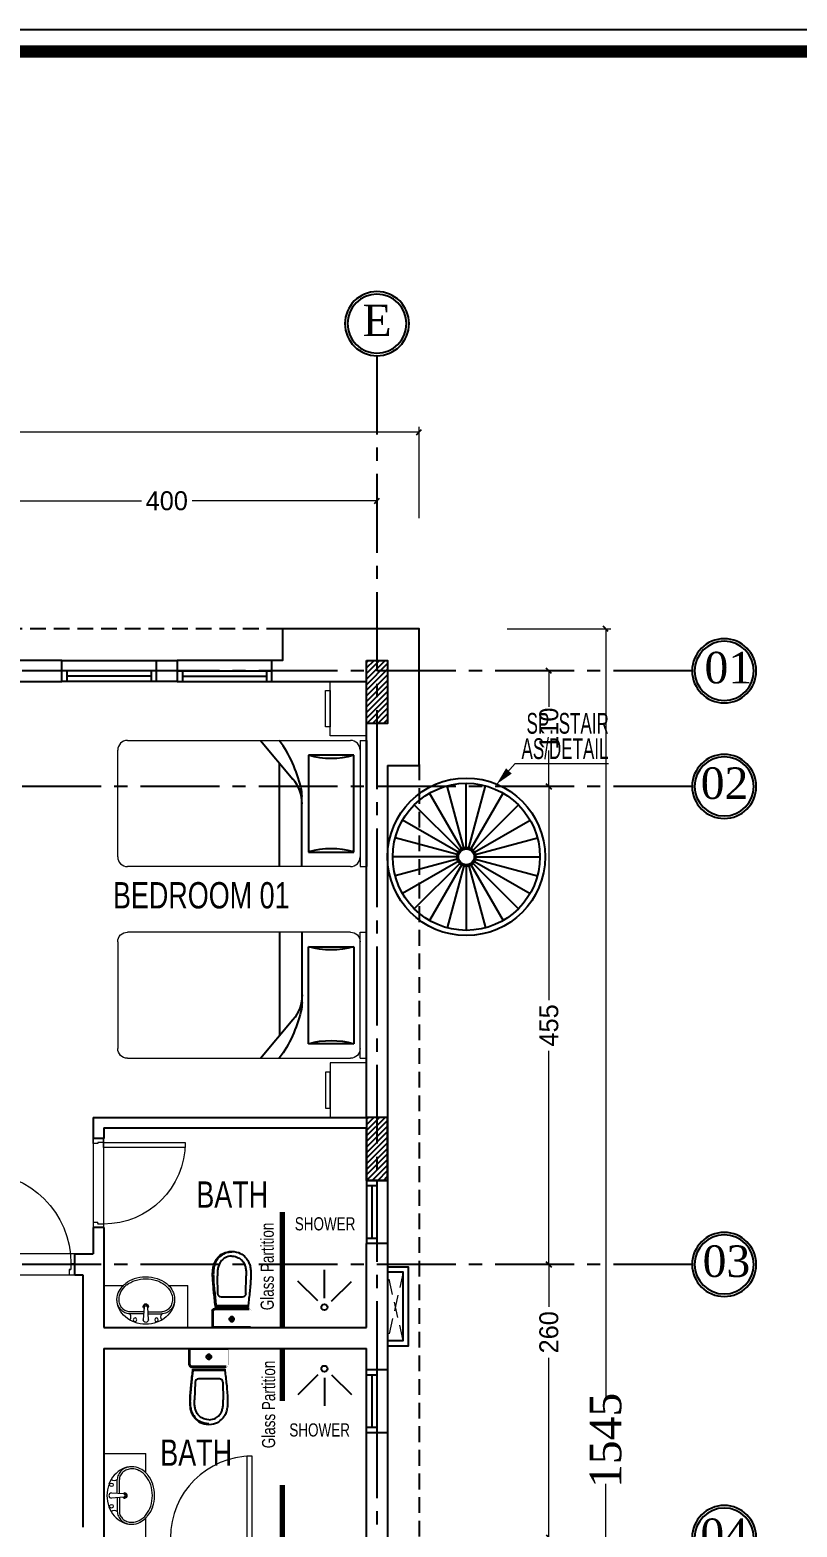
# Model space of a CAD drawing. Header units: centimetres. Extents: x 7997 to 116674, y 1017 to 13844.
# Drawn here: x 96225 to 96955, y 9347 to 10772 of the extents above; entities that cross this region are included whole.
import ezdxf
from ezdxf.enums import TextEntityAlignment as Align

# ---------------------------------------------------------------- set-up
doc = ezdxf.new("R2010")
doc.units = ezdxf.units.CM
doc.header["$LTSCALE"] = 200
doc.header["$PDMODE"] = 2
for name, pattern in [('$0$DASHED', [0.75, 0.5, -0.25]), ('A-106-Typical Floor Plan$0$HIDDEN', [0.375, 0.25, -0.125]), ('CENTER2', [1.125, 0.75, -0.125, 0.125, -0.125])]:
    doc.linetypes.add(name, pattern=pattern)
for name, color, linetype in [('$0$GRID', 9, 'Continuous'), ('$0$GRID @ 1', 9, 'Continuous'), ('$0$WIN', 6, 'Continuous'), ('$1$BATH-FUR', 8, 'Continuous'), ('$1$WINDOR', 6, 'Continuous'), ('$1$wipeout', 85, 'Continuous'), ('$1$Z-RUBBER', 8, 'Continuous'), ('AXIS', 9, 'CENTER2'), ('COL', 1, 'Continuous'), ('DIM', 11, 'Continuous'), ('ELE', 6, 'Continuous'), ('ELE-COLUM', 7, 'Continuous'), ('FUR-DETL', 15, 'Continuous'), ('STAIRS', 7, 'Continuous'), ('WIN', 6, 'Continuous'), ('WINDOR', 6, 'Continuous'), ('Z-RUBBER', 8, 'Continuous')]:
    doc.layers.add(name, color=color, linetype=linetype)
for name, color, linetype, lineweight in [('$0$HAT', 8, 'Continuous', 9), ('$1$FIXTURE', 6, 'Continuous', 13), ('$1$Layer1', 67, 'Continuous', 9), ('$1$TEXT', 6, 'Continuous', 18), ('$1$WALL', 3, 'Continuous', 25), ('$2$HAT', 8, 'Continuous', 9), ('FIXTURE', 6, 'Continuous', 13), ('HA', 251, 'Continuous', 0), ('HAT', 8, 'Continuous', 9), ('HATCH', 8, 'Continuous', 5), ('TEXT', 6, 'Continuous', 18), ('WALL', 3, 'Continuous', 25)]:
    doc.layers.add(name, color=color, linetype=linetype, lineweight=lineweight)
doc.styles.add('$0$GRID', font='times.ttf', dxfattribs={"height": 40})
doc.styles.add('$1$style8', font='swisscl.ttf', dxfattribs={"width": 0.8})
doc.styles.add('style8', font='swisscl.ttf', dxfattribs={"width": 0.8})
doc.styles.add('T1', font='times.ttf')
doc.styles.add('T2', font='')
doc.styles.get('T2').set_extended_font_data('Elisia')
doc.dimstyles.new('NORMAL', dxfattribs={"dimtxt": 18, "dimasz": 5, "dimexe": 5, "dimexo": 5, "dimgap": 1, "dimtad": 0, "dimdec": 0, "dimdsep": 46, "dimtxsty": 'T2', "dimblk1": 'OBLIQUE', "dimblk2": 'OBLIQUE', "dimsah": 1, "dimcen": 0.09, "dimclrd": 4, "dimclre": 4, "dimclrt": 6, "dimadec": 0, "dimazin": 0, "dimtfac": 1, "dimtdec": 0, "dimtofl": 0, "dimtmove": 1, "dimatfit": 2, "dimldrblk": 'OPEN30', "dimfxl": 0, "dimtolj": 1, "dimtzin": 0, "dimlwd": 5, "dimlwe": 5, "dimarcsym": 0})
pattern_1 = [(45, (-21734.0303, -7392.24753), (-0.08838834765, 0.08838834765), [])]
pattern_2 = [(45, (-33014.8116, -54636.4848), (-2.65165043, 2.65165043), [])]

# ---------------------------------------------------------------- blocks, each defined once
blk = doc.blocks.new('A$C05C90BB0')
for p, q in [((0, 2.499), (0, 2.566)), ((0, 2.566), (1.3, 2.566)), ((0, 2.499), (1.3, 2.499)), ((1.3, 2.499), (1.3, 2.566)), ((0, 0.1), (0, 2.399)), ((1.3, 2.399), (1.3, 0.1)), ((1.2, 0), (0.1, 0))]:
    blk.add_line(p, q)
for centre, start, end in [((0.1, 2.399), 90, 180), ((1.2, 2.399), 0, 90), ((0.1, 0.1), 180, 270), ((1.2, 0.1), 270, 0)]:
    blk.add_arc(centre, 0.1, start, end)
at = {"layer": 'FUR-DETL'}
for p, q in [((0.15, 2.433), (0.15, 1.966)), ((1.15, 2.433), (0.15, 2.433)), ((1.15, 1.966), (1.15, 2.433)), ((0.15, 1.966), (1.15, 1.966)), ((1.3, 1.899), (0.576, 1.899)), ((0, 1.471), (0.398, 1.805)), ((1.3, 1.666), (0.233, 1.666))]:
    blk.add_line(p, q, dxfattribs=at)
for centre, radius, start, end in [((-0.65, 2.199), 0.833, 343.7398, 16.2602), ((1.949, 2.199), 0.833, 163.7398, 196.2602), ((0.797, 0.569), 1.356, 103.3928, 126.0202), ((0.655, 1.5), 0.4, 90, 130.1059), ((0.576, 1.5), 0.4, 90, 103.3928)]:
    blk.add_arc(centre, radius, start, end, dxfattribs=at)
at = {"layer": 'HAT', "ltscale": 150}
for points in [[(-0.609, 2.19), (-0.609, 2.564), (-0.048, 2.564), (-0.048, 2.19)], [(-0.516, 2.143), (-0.516, 2.19), (-0.142, 2.19), (-0.142, 2.143)]]:
    blk.add_lwpolyline(points, close=True, dxfattribs=at)
blk = doc.blocks.new('08-TITLE SHEET-selattin', base_point=(45714.8, -203081.4))
at = {"color": 0}
blk.add_lwpolyline([(51244.8, -203081.4), (45714.8, -203081.4), (45714.8, -206921.4), (51244.8, -206921.4)], close=True, dxfattribs=at)
at = {"color": 0, "linetype": 'ByBlock', "const_width": 17}
blk.add_lwpolyline([(45744.3, -206891.9), (51215.3, -206891.9), (51215.3, -203110.8), (45744.3, -203110.8)], close=True, dxfattribs=at)
at = {"layer": 'HA', "ltscale": 1.2}
blk.add_lwpolyline([(45714.8, -203081.4), (51244.8, -203081.4), (51244.8, -206921.4), (45714.8, -206921.4)], close=True, dxfattribs=at)
blk = doc.blocks.new('A$C414D25BB')
at = {"layer": 'Z-RUBBER', "ltscale": 0.05}
h = blk.add_hatch(dxfattribs=at)
h.set_pattern_fill('ANSI31', color=256, style=0)
h.set_pattern_definition(pattern_1)
h.paths.add_polyline_path([(0.114, 0.062, -5.138733), (0.115, 0.062), (0.115, 0.06), (0.116, 0.06), (0.115, 0.058), (0.116, 0.058), (0.115, 0.056), (0.113, 0.058), (0.114, 0.058), (0.113, 0.06), (0.114, 0.06)])
at = {"layer": 'FIXTURE'}
for p, q in [((0.857, 0.916), (0.857, 0.116)), ((0.907, 0.916), (0.857, 0.916)), ((0.907, 0.116), (0.907, 0.916)), ((0.107, 0.116), (0.072, 0.116)), ((0.072, 0.116), (0.072, 0.016)), ((0.122, 0.016), (0.072, 0.016)), ((0.107, 0.116), (0.107, 0.062)), ((0.119, 0.062), (0.107, 0.062)), ((0.112, 0.062), (0.122, 0.062)), ((0.122, 0.062), (0.122, 0.016)), ((0.857, 0.116), (0.907, 0.116)), ((0.907, 0.062), (0.897, 0.062)), ((0.897, 0.062), (0.897, 0.016)), ((0.897, 0.016), (0.947, 0.016)), ((0.907, 0.116), (0.947, 0.116)), ((0.907, 0.116), (0.907, 0.062)), ((0.947, 0.116), (0.947, 0.016))]:
    blk.add_line(p, q, dxfattribs=at)
blk.add_lwpolyline([(0.905, 0.062), (0.904, 0.062)], dxfattribs=at)
blk.add_arc((0.907, 0.116), 0.8, 90, 180, dxfattribs=at)
blk = doc.blocks.new('$1$A$C397E50C8')
at = {"layer": '$1$Layer1', "color": 8}
for p, q in [((0.385, 0.322), (0.375, 0.441)), ((0.415, 0.322), (0.424, 0.441)), ((0.8, 0.514), (0.8, 0.114)), ((0.38, 0.385), (0.248, 0.385)), ((0.38, 0.365), (0.248, 0.365)), ((0.42, 0.385), (0.552, 0.385)), ((0.42, 0.365), (0.552, 0.365)), ((0, 0.114), (0.187, 0.114)), ((0.616, 0.114), (0.8, 0.114))]:
    blk.add_line(p, q, dxfattribs=at)
for centre in [(0.298, 0.441), (0.502, 0.441)]:
    blk.add_circle(centre, 0.017, dxfattribs=at)
for centre, radius, start, end in [((0.386, 0.206), 0.275, 109.7015, 130.8429), ((0.2, 0.414), 0.0561, 328.5927, 32.0804), ((0.4, 0.167), 0.316, 90, 109.7015), ((0.4, 0.441), 0.0245, 0, 180), ((0.4, 0.167), 0.316, 70.2985, 90), ((0.414, 0.206), 0.275, 49.1571, 70.2985), ((0.6, 0.414), 0.0561, 147.9196, 211.4073), ((0.332, 0.247), 0.206, 154.3988, 180), ((0.282, 0.247), 0.156, 159.911, 180), ((0.265, 0.253), 0.138, 138.557, 159.911), ((0.365, 0.231), 0.242, 130.8429, 154.3988), ((0.282, 0.247), 0.136, 159.911, 180), ((0.265, 0.253), 0.118, 138.557, 159.911), ((0.255, 0.262), 0.124, 115.1324, 138.557), ((0.255, 0.262), 0.104, 115.1324, 138.557), ((0.248, 0.277), 0.108, 90, 115.1324), ((0.248, 0.277), 0.0879, 90, 115.1324), ((0.4, 0.314), 0.0245, 130.1483, 49.8517), ((0.4, 0.314), 0.017, 151.52, 28.48), ((0.4, 0.323), 0.015, 184.5957, 355.4043), ((0.552, 0.277), 0.108, 64.8676, 90), ((0.552, 0.277), 0.0879, 64.8676, 90), ((0.545, 0.262), 0.104, 41.443, 64.8676), ((0.435, 0.231), 0.242, 25.6012, 49.1571), ((0.545, 0.262), 0.124, 41.443, 64.8676), ((0.535, 0.253), 0.118, 20.089, 41.443), ((0.535, 0.253), 0.138, 20.089, 41.443), ((0.518, 0.247), 0.136, 0, 20.089), ((0.468, 0.247), 0.206, 0, 25.6012), ((0.518, 0.247), 0.156, 0, 20.089), ((0.298, 0.247), 0.172, 180, 207.7048), ((0.298, 0.247), 0.152, 180, 207.7048), ((0.39, 0.318), 0.287, 211.6966, 225.1435), ((0.347, 0.272), 0.208, 207.7048, 231.7336), ((0.453, 0.272), 0.208, 308.2664, 332.2952), ((0.453, 0.272), 0.228, 315.8627, 332.2952), ((0.502, 0.247), 0.152, 332.2952, 0), ((0.502, 0.247), 0.172, 332.2952, 0), ((0.39, 0.318), 0.287, 225.1435, 230.6034), ((0.355, 0.257), 0.218, 227.5536, 253.317), ((0.379, 0.313), 0.259, 231.7336, 251.9061), ((0.39, 0.318), 0.287, 249.6954, 271.4336), ((0.4, 0.377), 0.326, 251.9061, 270), ((0.4, 0.377), 0.346, 269.5314, 270), ((0.4, 0.377), 0.326, 270, 288.0939), ((0.4, 0.377), 0.346, 270, 288.0939), ((0.421, 0.313), 0.259, 288.0939, 308.2664), ((0.421, 0.313), 0.279, 288.0939, 308.2664), ((0.453, 0.272), 0.228, 308.2664, 315.8627)]:
    blk.add_arc(centre, radius, start, end, dxfattribs=at)
blk = doc.blocks.new('$1$CLOSET')
blk.add_wipeout([(-2144343.954, -2148345.497), (-2144343.793, -2148345.497), (-2144343.787, -2148345.499), (-2144343.779, -2148345.505), (-2144343.778, -2148345.508), (-2144343.775, -2148345.515), (-2144343.774, -2148345.519), (-2144343.774, -2148345.848), (-2144343.776, -2148345.856), (-2144343.779, -2148345.861), (-2144343.781, -2148345.864), (-2144343.783, -2148345.866), (-2144343.789, -2148345.869), (-2144343.792, -2148345.87), (-2144343.796, -2148345.87), (-2144343.954, -2148345.87), (-2144343.954, -2148345.506)]).dxf.layer = '$1$wipeout'
at = {"layer": '$1$BATH-FUR', "color": 8, "linetype": 'Continuous'}
for p, q in [((-2144343.954, -2148345.87), (-2144343.954, -2148345.497)), ((-2144343.948, -2148345.864), (-2144343.948, -2148345.504)), ((-2144343.905, -2148345.684), (-2144343.843, -2148345.684)), ((-2144343.874, -2148345.653), (-2144343.874, -2148345.715))]:
    blk.add_line(p, q, dxfattribs=at)
blk.add_circle((-2144343.874, -2148345.684), 0.0231, dxfattribs=at)
blk.add_wipeout([(-2144343.753, -2148345.529), (-2144343.691, -2148345.522), (-2144343.66, -2148345.518), (-2144343.643, -2148345.516), (-2144343.619, -2148345.514), (-2144343.602, -2148345.512), (-2144343.58, -2148345.51), (-2144343.566, -2148345.509), (-2144343.544, -2148345.507), (-2144343.527, -2148345.505), (-2144343.504, -2148345.504), (-2144343.482, -2148345.502), (-2144343.462, -2148345.502), (-2144343.443, -2148345.502), (-2144343.43, -2148345.502), (-2144343.424, -2148345.502), (-2144343.406, -2148345.504), (-2144343.401, -2148345.504), (-2144343.384, -2148345.507), (-2144343.368, -2148345.51), (-2144343.358, -2148345.513), (-2144343.346, -2148345.517), (-2144343.34, -2148345.519), (-2144343.331, -2148345.523), (-2144343.321, -2148345.528), (-2144343.309, -2148345.535), (-2144343.304, -2148345.539), (-2144343.297, -2148345.544), (-2144343.292, -2148345.549), (-2144343.284, -2148345.555), (-2144343.276, -2148345.563), (-2144343.264, -2148345.577), (-2144343.252, -2148345.595), (-2144343.248, -2148345.603), (-2144343.242, -2148345.616), (-2144343.239, -2148345.625), (-2144343.236, -2148345.635), (-2144343.234, -2148345.644), (-2144343.233, -2148345.649), (-2144343.231, -2148345.669), (-2144343.23, -2148345.687), (-2144343.231, -2148345.7), (-2144343.232, -2148345.711), (-2144343.234, -2148345.722), (-2144343.235, -2148345.729), (-2144343.239, -2148345.741), (-2144343.242, -2148345.751), (-2144343.244, -2148345.756), (-2144343.25, -2148345.767), (-2144343.252, -2148345.772), (-2144343.259, -2148345.784), (-2144343.268, -2148345.795), (-2144343.278, -2148345.806), (-2144343.292, -2148345.819), (-2144343.299, -2148345.825), (-2144343.31, -2148345.833), (-2144343.317, -2148345.837), (-2144343.327, -2148345.843), (-2144343.337, -2148345.847), (-2144343.353, -2148345.853), (-2144343.363, -2148345.856), (-2144343.379, -2148345.86), (-2144343.401, -2148345.863), (-2144343.437, -2148345.866), (-2144343.464, -2148345.866), (-2144343.494, -2148345.865), (-2144343.519, -2148345.863), (-2144343.544, -2148345.861), (-2144343.577, -2148345.858), (-2144343.611, -2148345.855), (-2144343.627, -2148345.853), (-2144343.656, -2148345.85), (-2144343.673, -2148345.848), (-2144343.694, -2148345.846), (-2144343.722, -2148345.842), (-2144343.753, -2148345.839), (-2144343.753, -2148345.548)]).dxf.layer = '$1$wipeout'
for p, q in [((-2144343.781, -2148345.519), (-2144343.781, -2148345.848)), ((-2144343.774, -2148345.519), (-2144343.774, -2148345.848)), ((-2144343.746, -2148345.535), (-2144343.746, -2148345.833)), ((-2144343.664, -2148345.584), (-2144343.664, -2148345.782)), ((-2144343.632, -2148345.551), (-2144343.463, -2148345.546)), ((-2144343.796, -2148345.87), (-2144343.954, -2148345.87)), ((-2144343.796, -2148345.864), (-2144343.948, -2148345.864)), ((-2144343.632, -2148345.815), (-2144343.463, -2148345.82))]:
    blk.add_line(p, q, dxfattribs=at)
for points in [[(-2144343.23, -2148345.684), (-2144343.231, -2148345.66), (-2144343.235, -2148345.639), (-2144343.241, -2148345.62), (-2144343.248, -2148345.603), (-2144343.256, -2148345.588), (-2144343.266, -2148345.575), (-2144343.276, -2148345.563), (-2144343.286, -2148345.553), (-2144343.297, -2148345.544), (-2144343.307, -2148345.537), (-2144343.317, -2148345.53), (-2144343.327, -2148345.525), (-2144343.337, -2148345.52), (-2144343.347, -2148345.516), (-2144343.358, -2148345.513), (-2144343.368, -2148345.51), (-2144343.379, -2148345.508), (-2144343.39, -2148345.506), (-2144343.401, -2148345.504), (-2144343.412, -2148345.503), (-2144343.424, -2148345.502), (-2144343.437, -2148345.502), (-2144343.45, -2148345.502), (-2144343.464, -2148345.502), (-2144343.479, -2148345.502), (-2144343.494, -2148345.503), (-2144343.51, -2148345.504), (-2144343.527, -2148345.505), (-2144343.544, -2148345.507), (-2144343.561, -2148345.508), (-2144343.577, -2148345.51), (-2144343.594, -2148345.511), (-2144343.611, -2148345.513), (-2144343.627, -2148345.515), (-2144343.643, -2148345.516), (-2144343.66, -2148345.518), (-2144343.676, -2148345.52), (-2144343.694, -2148345.522), (-2144343.711, -2148345.524), (-2144343.753, -2148345.529), (-2144343.753, -2148345.839), (-2144343.711, -2148345.844), (-2144343.694, -2148345.846), (-2144343.676, -2148345.848), (-2144343.66, -2148345.849), (-2144343.643, -2148345.851), (-2144343.627, -2148345.853), (-2144343.611, -2148345.855), (-2144343.594, -2148345.856), (-2144343.577, -2148345.858), (-2144343.561, -2148345.859), (-2144343.544, -2148345.861), (-2144343.527, -2148345.862), (-2144343.51, -2148345.864), (-2144343.494, -2148345.865), (-2144343.479, -2148345.865), (-2144343.464, -2148345.866), (-2144343.45, -2148345.866), (-2144343.437, -2148345.866), (-2144343.424, -2148345.865), (-2144343.412, -2148345.865), (-2144343.401, -2148345.863), (-2144343.39, -2148345.862), (-2144343.379, -2148345.86), (-2144343.368, -2148345.857), (-2144343.358, -2148345.855), (-2144343.347, -2148345.851), (-2144343.337, -2148345.847), (-2144343.327, -2148345.843), (-2144343.317, -2148345.837), (-2144343.307, -2148345.831), (-2144343.297, -2148345.823), (-2144343.286, -2148345.815), (-2144343.276, -2148345.804), (-2144343.266, -2148345.793), (-2144343.256, -2148345.78), (-2144343.248, -2148345.765), (-2144343.241, -2148345.748), (-2144343.235, -2148345.729), (-2144343.231, -2148345.708), (-2144343.23, -2148345.684)], [(-2144343.237, -2148345.683), (-2144343.238, -2148345.707), (-2144343.241, -2148345.727), (-2144343.247, -2148345.746), (-2144343.254, -2148345.762), (-2144343.262, -2148345.776), (-2144343.271, -2148345.789), (-2144343.281, -2148345.8), (-2144343.291, -2148345.81), (-2144343.301, -2148345.818), (-2144343.311, -2148345.825), (-2144343.32, -2148345.832), (-2144343.33, -2148345.837), (-2144343.34, -2148345.841), (-2144343.35, -2148345.845), (-2144343.36, -2148345.848), (-2144343.37, -2148345.851), (-2144343.38, -2148345.853), (-2144343.391, -2148345.855), (-2144343.401, -2148345.857), (-2144343.413, -2148345.858), (-2144343.424, -2148345.859), (-2144343.437, -2148345.859), (-2144343.45, -2148345.86), (-2144343.464, -2148345.859), (-2144343.478, -2148345.859), (-2144343.494, -2148345.858), (-2144343.51, -2148345.857), (-2144343.526, -2148345.856), (-2144343.543, -2148345.854), (-2144343.56, -2148345.853), (-2144343.577, -2148345.851), (-2144343.594, -2148345.85), (-2144343.61, -2148345.848), (-2144343.626, -2148345.846), (-2144343.643, -2148345.845), (-2144343.659, -2148345.843), (-2144343.676, -2148345.841), (-2144343.693, -2148345.839), (-2144343.711, -2148345.837), (-2144343.746, -2148345.833), (-2144343.746, -2148345.535)], [(-2144343.275, -2148345.682), (-2144343.276, -2148345.664), (-2144343.279, -2148345.648), (-2144343.283, -2148345.634), (-2144343.289, -2148345.622), (-2144343.295, -2148345.611), (-2144343.302, -2148345.602), (-2144343.309, -2148345.593), (-2144343.317, -2148345.586), (-2144343.325, -2148345.579), (-2144343.333, -2148345.573), (-2144343.34, -2148345.568), (-2144343.348, -2148345.565), (-2144343.355, -2148345.561), (-2144343.363, -2148345.558), (-2144343.371, -2148345.556), (-2144343.379, -2148345.554), (-2144343.388, -2148345.552), (-2144343.397, -2148345.55), (-2144343.407, -2148345.549), (-2144343.417, -2148345.548), (-2144343.427, -2148345.547), (-2144343.438, -2148345.546), (-2144343.463, -2148345.546)], [(-2144343.275, -2148345.685), (-2144343.276, -2148345.703), (-2144343.279, -2148345.719), (-2144343.283, -2148345.733), (-2144343.289, -2148345.745), (-2144343.295, -2148345.756), (-2144343.302, -2148345.765), (-2144343.309, -2148345.773), (-2144343.317, -2148345.781), (-2144343.325, -2148345.788), (-2144343.333, -2148345.794), (-2144343.34, -2148345.798), (-2144343.348, -2148345.802), (-2144343.355, -2148345.805), (-2144343.363, -2148345.808), (-2144343.371, -2148345.811), (-2144343.379, -2148345.813), (-2144343.388, -2148345.815), (-2144343.397, -2148345.817), (-2144343.407, -2148345.818), (-2144343.417, -2148345.819), (-2144343.427, -2148345.82), (-2144343.438, -2148345.82), (-2144343.463, -2148345.82)]]:
    blk.add_lwpolyline(points, dxfattribs=at)
for centre, radius, start, end in [((-2144343.631, -2148345.584), 0.0329, 91.6968, 180), ((-2144343.796, -2148345.848), 0.0219, 270, 0), ((-2144343.796, -2148345.848), 0.0153, 270, 0), ((-2144343.631, -2148345.782), 0.0329, 180, 268.3032)]:
    blk.add_arc(centre, radius, start, end, dxfattribs=at)
at = {"color": 8, "ltscale": 0.001, "const_width": 0.000508}
for points in [[(-2144343.954, -2148345.497), (-2144343.796, -2148345.497), (-2144343.791, -2148345.498), (-2144343.784, -2148345.501), (-2144343.779, -2148345.505), (-2144343.776, -2148345.511), (-2144343.774, -2148345.519), (-2144343.774, -2148345.848), (-2144343.776, -2148345.856), (-2144343.779, -2148345.861), (-2144343.781, -2148345.864), (-2144343.785, -2148345.867), (-2144343.792, -2148345.87), (-2144343.796, -2148345.87), (-2144343.954, -2148345.87), (-2144343.954, -2148345.497)], [(-2144343.753, -2148345.529), (-2144343.753, -2148345.839), (-2144343.651, -2148345.85), (-2144343.586, -2148345.857), (-2144343.527, -2148345.862), (-2144343.487, -2148345.865), (-2144343.446, -2148345.866), (-2144343.421, -2148345.865), (-2144343.401, -2148345.863), (-2144343.379, -2148345.86), (-2144343.363, -2148345.856), (-2144343.347, -2148345.851), (-2144343.332, -2148345.845), (-2144343.317, -2148345.837), (-2144343.304, -2148345.829), (-2144343.294, -2148345.821), (-2144343.283, -2148345.811), (-2144343.273, -2148345.801), (-2144343.264, -2148345.79), (-2144343.255, -2148345.778), (-2144343.244, -2148345.756), (-2144343.24, -2148345.746), (-2144343.235, -2148345.729), (-2144343.231, -2148345.708), (-2144343.23, -2148345.693), (-2144343.23, -2148345.681), (-2144343.231, -2148345.665), (-2144343.233, -2148345.649), (-2144343.235, -2148345.639), (-2144343.241, -2148345.62), (-2144343.251, -2148345.598), (-2144343.264, -2148345.577), (-2144343.276, -2148345.563), (-2144343.289, -2148345.551), (-2144343.304, -2148345.539), (-2144343.315, -2148345.532), (-2144343.327, -2148345.525), (-2144343.342, -2148345.518), (-2144343.353, -2148345.515), (-2144343.371, -2148345.51), (-2144343.388, -2148345.506), (-2144343.404, -2148345.504), (-2144343.43, -2148345.502), (-2144343.452, -2148345.502), (-2144343.471, -2148345.502), (-2144343.492, -2148345.503), (-2144343.504, -2148345.504), (-2144343.522, -2148345.505), (-2144343.566, -2148345.509), (-2144343.594, -2148345.511), (-2144343.622, -2148345.514), (-2144343.651, -2148345.517), (-2144343.691, -2148345.522), (-2144343.753, -2148345.529)]]:
    blk.add_lwpolyline(points, dxfattribs=at)
blk = doc.blocks.new('$1$A$C414D25BB')
at = {"layer": '$1$Z-RUBBER', "ltscale": 0.05}
h = blk.add_hatch(dxfattribs=at)
h.set_pattern_fill('ANSI31', color=256, style=0)
h.set_pattern_definition(pattern_1)
h.paths.add_polyline_path([(0.114, 0.062, -5.138733), (0.115, 0.062), (0.115, 0.06), (0.116, 0.06), (0.115, 0.058), (0.116, 0.058), (0.115, 0.056), (0.113, 0.058), (0.114, 0.058), (0.113, 0.06), (0.114, 0.06)])
at = {"layer": '$1$FIXTURE'}
for p, q in [((0.857, 0.916), (0.857, 0.116)), ((0.907, 0.916), (0.857, 0.916)), ((0.907, 0.116), (0.907, 0.916)), ((0.107, 0.116), (0.072, 0.116)), ((0.072, 0.116), (0.072, 0.016)), ((0.122, 0.016), (0.072, 0.016)), ((0.107, 0.116), (0.107, 0.062)), ((0.119, 0.062), (0.107, 0.062)), ((0.112, 0.062), (0.122, 0.062)), ((0.122, 0.062), (0.122, 0.016)), ((0.857, 0.116), (0.907, 0.116)), ((0.907, 0.062), (0.897, 0.062)), ((0.897, 0.062), (0.897, 0.016)), ((0.897, 0.016), (0.947, 0.016)), ((0.907, 0.116), (0.947, 0.116)), ((0.907, 0.116), (0.907, 0.062)), ((0.947, 0.116), (0.947, 0.016))]:
    blk.add_line(p, q, dxfattribs=at)
blk.add_lwpolyline([(0.905, 0.062), (0.904, 0.062)], dxfattribs=at)
blk.add_arc((0.907, 0.116), 0.8, 90, 180, dxfattribs=at)
blk = doc.blocks.new('06-FF COLUMNS-Essa', base_point=(38719.9, 8657))
at = {"layer": 'COL', "ltscale": 0.05}
h = blk.add_hatch(dxfattribs=at)
h.set_pattern_fill('ANSI31', color=8, scale=30)
h.set_pattern_definition(pattern_2)
h.paths.add_polyline_path([(39739.9, 10172), (39759.9, 10172), (39759.9, 10112), (39739.9, 10112)])
h = blk.add_hatch(dxfattribs=at)
h.set_pattern_fill('ANSI31', color=8, scale=30)
h.set_pattern_definition(pattern_2)
h.paths.add_polyline_path([(39739.9, 9677), (39759.9, 9677), (39759.9, 9737), (39739.9, 9737)])
at = {"layer": 'COL'}
for points in [[(39739.9, 10172), (39759.9, 10172), (39759.9, 10112), (39739.9, 10112)], [(39739.9, 9677), (39759.9, 9677), (39759.9, 9737), (39739.9, 9737)]]:
    blk.add_lwpolyline(points, close=True, dxfattribs=at)
blk = doc.blocks.new('03-FIRST FLOOR PLAN-selattin', base_point=(31015.7, 25621.5))
at = {"layer": '$0$HAT', "linetype": '$0$DASHED', "ltscale": 0.15}
for p, q in [((31000.7, 25009), (30985.7, 24944)), ((31000.7, 24944), (30985.7, 25009))]:
    blk.add_line(p, q, dxfattribs=at)
at = {"layer": '$0$WIN'}
for points in [[(30985.7, 24939), (31005.7, 24939), (31005.7, 25014), (30985.7, 25014)], [(30985.7, 24944), (31000.7, 24944), (31000.7, 25009), (30985.7, 25009)]]:
    blk.add_lwpolyline(points, dxfattribs=at)
at = {"layer": '$1$BATH-FUR'}
for p, q in [((30925.7, 24984.5), (30925.7, 25011.2)), ((30919.3, 24981.7), (30900.4, 25000.6)), ((30932.4, 24981.5), (30951.3, 25000.3)), ((30919.3, 24911.3), (30900.4, 24892.4)), ((30932.4, 24911.5), (30951.3, 24892.7)), ((30925.7, 24908.5), (30925.7, 24881.8))]:
    blk.add_line(p, q, dxfattribs=at)
for centre in [(30925.7, 24975.8), (30925.7, 24917.2)]:
    blk.add_circle(centre, 2.88, dxfattribs=at)
at = {"layer": '$1$WALL'}
for p, q in [((30705.7, 25156.5), (30705.7, 25136.5)), ((30705.7, 25156.5), (30965.7, 25156.5)), ((30715.7, 25146.5), (30965.7, 25146.5)), ((30715.7, 25146.5), (30715.7, 25136.5)), ((30965.7, 25096.5), (30965.7, 25146.5)), ((30715.7, 25136.5), (30705.7, 25136.5)), ((30985.7, 25096.5), (30965.7, 25096.5)), ((30705.7, 25051.5), (30705.7, 25026.5)), ((30715.7, 25051.5), (30705.7, 25051.5)), ((30715.7, 25051.5), (30715.7, 24956.5)), ((30688.2, 25026.5), (30705.7, 25026.5)), ((30688.2, 25006.5), (30688.2, 25026.5)), ((30965.7, 24956.5), (30965.7, 25036.5)), ((30985.7, 25036.5), (30965.7, 25036.5)), ((30985.7, 25036.5), (30985.7, 24916.5)), ((30688.2, 25006.5), (30695.7, 25006.5)), ((30695.7, 25006.5), (30695.7, 24766.5)), ((30715.7, 24956.5), (30965.7, 24956.5)), ((30715.7, 24936.5), (30965.7, 24936.5)), ((30715.7, 24936.5), (30715.7, 24756.5)), ((30965.7, 24916.5), (30965.7, 24936.5)), ((30965.7, 24916.5), (30985.7, 24916.5)), ((30965.7, 24756.5), (30965.7, 24856.5)), ((30965.7, 24856.5), (30985.7, 24856.5))]:
    blk.add_line(p, q, dxfattribs=at)
at = {"layer": '$1$WALL', "color": 8, "ltscale": 150, "const_width": 5}
for points in [[(30885.7, 24956.5), (30885.7, 25066.5)], [(30885.7, 24936.5), (30885.7, 24886.5)], [(30885.7, 24756.5), (30885.7, 24806.5)]]:
    blk.add_lwpolyline(points, dxfattribs=at)
at = {"layer": '$1$WINDOR'}
for p, q in [((30965.7, 25096.5), (30965.7, 25036.5)), ((30975.7, 25096.5), (30975.7, 25036.5)), ((30985.7, 25096.5), (30985.7, 25036.5)), ((30965.7, 25091.5), (30975.7, 25091.5)), ((30970.7, 25091.5), (30970.7, 25041.5)), ((30965.7, 25041.5), (30975.7, 25041.5)), ((30965.7, 24856.5), (30965.7, 24916.5)), ((30965.7, 24911.5), (30975.7, 24911.5)), ((30970.7, 24911.5), (30970.7, 24861.5)), ((30975.7, 24916.5), (30975.7, 24856.5)), ((30985.7, 24916.5), (30985.7, 24856.5)), ((30965.7, 24861.5), (30975.7, 24861.5))]:
    blk.add_line(p, q, dxfattribs=at)
at = {"layer": '$2$HAT', "ltscale": 0.15}
for p, q in [((30705.7, 25136.5), (30705.7, 25051.5)), ((30715.7, 25051.5), (30715.7, 25136.5))]:
    blk.add_line(p, q, dxfattribs=at)
at = {"layer": 'ELE'}
for radius in [9, 7.5]:
    blk.add_circle((31060.7, 25404.5), radius, dxfattribs=at)
at = {"layer": 'ELE-COLUM', "linetype": 'ByBlock'}
blk.add_lwpolyline([(31089.6, 25473.7, 0, 7.41, 0), (31101.2, 25486.2, 7.41, 7.41, 0)], format="xyseb", dxfattribs=at)
at = {"layer": 'HAT', "ltscale": 0.15}
for p, q in [((30688.2, 25026.5), (30593.2, 25026.5)), ((30593.2, 25006.5), (30688.2, 25006.5))]:
    blk.add_line(p, q, dxfattribs=at)
at = {"layer": 'HATCH', "linetype": 'ByBlock'}
for p, q in [((31089.6, 25473.7), (31107.1, 25493.4)), ((31107.1, 25493.4), (31196, 25493.4))]:
    blk.add_line(p, q, dxfattribs=at)
at = {"layer": 'STAIRS'}
for p, q in [((31058.4, 25413.2), (31042.6, 25472.1)), ((31060.7, 25413.5), (31060.7, 25474.5)), ((31063.1, 25413.2), (31078.9, 25472.1)), ((31054.4, 25410.9), (31011.2, 25454)), ((31056.2, 25412.3), (31025.7, 25465.1)), ((31065.2, 25412.3), (31095.7, 25465.1)), ((31067.1, 25410.9), (31110.2, 25454)), ((31052.9, 25409), (31000.1, 25439.5)), ((31068.5, 25409), (31121.4, 25439.5)), ((31052, 25406.8), (30993.1, 25422.6)), ((31069.4, 25406.8), (31128.4, 25422.6)), ((31051.7, 25404.5), (30990.7, 25404.5)), ((31052, 25402.2), (30993.1, 25386.4)), ((31052.9, 25400), (31000.1, 25369.5)), ((31054.4, 25398.1), (31011.2, 25355)), ((31056.2, 25396.7), (31025.7, 25343.9)), ((31058.4, 25395.8), (31042.6, 25336.9)), ((31060.7, 25395.5), (31060.7, 25334.5)), ((31063.1, 25395.8), (31078.9, 25336.9)), ((31065.2, 25396.7), (31095.7, 25343.9)), ((31067.1, 25398.1), (31110.2, 25355)), ((31068.5, 25400), (31121.4, 25369.5)), ((31069.4, 25402.2), (31128.4, 25386.4)), ((31069.7, 25404.5), (31130.7, 25404.5))]:
    blk.add_line(p, q, dxfattribs=at)
at = {"layer": 'WALL'}
for p, q in [((30675.7, 25591.5), (30565.7, 25591.5)), ((30675.7, 25571.5), (30675.7, 25591.5)), ((30765.7, 25591.5), (30765.7, 25571.5)), ((30765.7, 25591.5), (30785.7, 25591.5)), ((30785.7, 25591.5), (30785.7, 25571.5)), ((30875.7, 25571.5), (30875.7, 25591.5)), ((30585.7, 25571.5), (30675.7, 25571.5)), ((30785.7, 25571.5), (30765.7, 25571.5)), ((30875.7, 25571.5), (30965.7, 25571.5)), ((30965.7, 25156.5), (30965.7, 25571.5)), ((30985.7, 25491.5), (30985.7, 25096.5)), ((30985.7, 24856.5), (30985.7, 24206.5))]:
    blk.add_line(p, q, dxfattribs=at)
at = {"layer": 'WALL', "color": 8, "linetype": 'A-106-Typical Floor Plan$0$HIDDEN', "ltscale": 0.3}
blk.add_line((31015.7, 25492.4), (31015.7, 24206.5), dxfattribs=at)
blk.add_lwpolyline([(30885.7, 25621.5), (30535.7, 25621.5), (30535.7, 25511.5), (29945.7, 25511.5)], dxfattribs=at)
at = {"layer": 'WALL'}
blk.add_lwpolyline([(30985.7, 25491.5), (31015.7, 25491.5), (31015.7, 25621.5), (30885.7, 25621.5), (30885.7, 25591.5), (30875.7, 25591.5)], dxfattribs=at)
at = {"layer": 'WIN'}
blk.add_lwpolyline([(30985.7, 24939), (31005.7, 24939), (31005.7, 25014), (30985.7, 25014)], dxfattribs=at)
for radius in [75, 70]:
    blk.add_circle((31060.7, 25404.5), radius, dxfattribs=at)
at = {"layer": 'WINDOR'}
for p, q in [((30675.7, 25591.5), (30765.7, 25591.5)), ((30765.7, 25581.5), (30675.7, 25581.5)), ((30680.7, 25581.5), (30680.7, 25571.5)), ((30760.7, 25581.5), (30760.7, 25571.5)), ((30875.7, 25591.5), (30785.7, 25591.5)), ((30785.7, 25581.5), (30875.7, 25581.5)), ((30790.7, 25581.5), (30790.7, 25571.5)), ((30870.7, 25581.5), (30870.7, 25571.5)), ((30765.7, 25571.5), (30675.7, 25571.5)), ((30760.7, 25576.5), (30680.7, 25576.5)), ((30785.7, 25571.5), (30875.7, 25571.5)), ((30790.7, 25576.5), (30870.7, 25576.5))]:
    blk.add_line(p, q, dxfattribs=at)
at = {"layer": '$1$WALL', "color": 0, "xscale": -97.14285718560265, "yscale": 97.14285718560265, "zscale": 97.14285718560265, "rotation": 270}
blk.add_blockref('$1$A$C414D25BB', (30704.2, 25044.5), dxfattribs=at)
at = {"layer": '$1$WALL', "yscale": 100, "zscale": 100}
for p, xscale, rotation in [((30715.7, 25007.9), -100, 179.9999997198161), ((30767.1, 24756.5), 100, 90.00000028018398)]:
    blk.add_blockref('$1$A$C397E50C8', p, dxfattribs=dict(at, xscale=xscale, rotation=rotation))
at = {"layer": '$1$WALL', "color": 0, "xscale": 97.14285718560265, "yscale": 97.14285718560265, "zscale": 97.14285718560265}
blk.add_blockref('$1$A$C414D25BB', (30768.7, 24745), dxfattribs=at)
at = {"layer": 'WALL', "color": 0, "xscale": -108.5714285607147, "yscale": 108.5714285607147, "zscale": 108.5714285607147}
blk.add_blockref('A$C414D25BB', (30696.1, 25004.8), dxfattribs=at)
at = {"layer": '$1$TEXT', "style": '$1$style8'}
for s, height, p in [('BATH', 25, (30803.8, 25070.5)), ('SHOWER', 12.5, (30897.5, 25048.9)), ('SHOWER', 12.5, (30892.3, 24852.7)), ('BATH', 25, (30769.5, 24824.8))]:
    blk.add_text(s, height=height, dxfattribs=at).set_placement(p)
for p in [(30877.5, 24972.9), (30878.8, 24841.5)]:
    blk.add_text('Glass Partition', height=12.5, rotation=90, dxfattribs=at).set_placement(p)
at = {"layer": 'TEXT', "style": 'style8', "width": 0.8}
for s, p in [('SP. STAIR', (31118, 25521.7)), ('AS/DETAIL', (31113.2, 25497.6))]:
    blk.add_text(s, height=19.75, dxfattribs=at).set_placement(p)
at = {"layer": 'TEXT', "style": 'style8'}
blk.add_text('BEDROOM 01', height=25, dxfattribs=at).set_placement((30724.5, 25355.4))
at = {"layer": '$1$BATH-FUR', "yscale": 100, "zscale": 100, "rotation": 270}
for p, xscale in [((214865405.9, 214459351.8), -100), ((214865384.1, -214409458.8), 100)]:
    blk.add_blockref('$1$CLOSET', p, dxfattribs=dict(at, xscale=xscale))
at = {"color": 6, "ltscale": 2}
blk.add_blockref('06-FF COLUMNS-Essa', (29945.7, 24076.5), dxfattribs=at)
blk = doc.blocks.new('_OBLIQUE')
at = {"color": 0, "linetype": 'ByBlock'}
blk.add_line((-0.5, -0.5), (0.5, 0.5), dxfattribs=at)
blk = doc.blocks.new('*D1682')
at = {"layer": 'Defpoints', "color": 0, "transparency": 16777216}
for p in [(37818.1, 7323.8), (38218.1, 7323.8), (38218.1, 7323.8)]:
    blk.add_point(p, dxfattribs=at)
at = {"layer": 'DIM', "color": 4, "lineweight": 5, "transparency": 16777216}
for p, q in [((37818.1, 7323.8), (37993.9, 7323.8)), ((38218.1, 7323.8), (38042.2, 7323.8))]:
    blk.add_line(p, q, dxfattribs=at)
at = {"layer": 'DIM', "color": 4, "lineweight": 5, "transparency": 16777216, "xscale": 5, "yscale": 5, "zscale": 5, "rotation": 180}
blk.add_blockref('_OBLIQUE', (37818.1, 7323.8), dxfattribs=at)
at = {"layer": 'DIM', "color": 4, "lineweight": 5, "transparency": 16777216, "xscale": 5, "yscale": 5, "zscale": 5}
blk.add_blockref('_OBLIQUE', (38218.1, 7323.8), dxfattribs=at)
at = {"layer": 'DIM', "color": 6, "transparency": 16777216, "insert": (38018.1, 7323.8), "char_height": 18, "attachment_point": 5, "style": 'T2'}
blk.add_mtext('\\A1;400', dxfattribs=at)
blk = doc.blocks.new('_Open30')
at = {"color": 0, "linetype": 'ByBlock', "lineweight": -2}
for p, q in [((-1, 0.27), (0, 0)), ((0, 0), (-1, -0.27)), ((0, 0), (-1, 0))]:
    blk.add_line(p, q, dxfattribs=at)
blk = doc.blocks.new('*D1690')
at = {"layer": 'Defpoints', "color": 0, "transparency": 16777216}
for p in [(38381.7, 6597), (38381.7, 6597), (38381.7, 6337)]:
    blk.add_point(p, dxfattribs=at)
at = {"layer": 'DIM', "color": 4, "lineweight": 5, "transparency": 16777216}
for p, q in [((38381.7, 6597), (38381.7, 6556.5)), ((38381.7, 6337), (38381.7, 6508.2))]:
    blk.add_line(p, q, dxfattribs=at)
at = {"layer": 'DIM', "color": 4, "lineweight": 5, "transparency": 16777216, "xscale": 5, "yscale": 5, "zscale": 5}
for p, rotation in [((38381.7, 6597), 90), ((38381.7, 6337), 270)]:
    blk.add_blockref('_OBLIQUE', p, dxfattribs=dict(at, rotation=rotation))
at = {"layer": 'DIM', "color": 6, "transparency": 16777216, "insert": (38381.7, 6532.4), "char_height": 18, "attachment_point": 5, "rotation": 90, "style": 'T2'}
blk.add_mtext('\\A1;260', dxfattribs=at)
blk = doc.blocks.new('*D1691')
at = {"layer": 'Defpoints', "color": 0, "transparency": 16777216}
for p in [(38381.7, 7052), (38381.7, 7052), (38381.7, 6597)]:
    blk.add_point(p, dxfattribs=at)
at = {"layer": 'DIM', "color": 4, "lineweight": 5, "transparency": 16777216}
for p, q in [((38381.7, 7052), (38381.7, 6848.6)), ((38381.7, 6597), (38381.7, 6800.4))]:
    blk.add_line(p, q, dxfattribs=at)
at = {"layer": 'DIM', "color": 4, "lineweight": 5, "transparency": 16777216, "xscale": 5, "yscale": 5, "zscale": 5}
for p, rotation in [((38381.7, 7052), 90), ((38381.7, 6597), 270)]:
    blk.add_blockref('_OBLIQUE', p, dxfattribs=dict(at, rotation=rotation))
at = {"layer": 'DIM', "color": 6, "transparency": 16777216, "insert": (38381.7, 6824.5), "char_height": 18, "attachment_point": 5, "rotation": 90, "style": 'T2'}
blk.add_mtext('\\A1;455', dxfattribs=at)
blk = doc.blocks.new('*D1692')
at = {"layer": 'Defpoints', "color": 0, "transparency": 16777216}
for p in [(38381.7, 7162), (38381.7, 7162), (38381.7, 7052)]:
    blk.add_point(p, dxfattribs=at)
at = {"layer": 'DIM', "color": 4, "lineweight": 5, "transparency": 16777216}
for p, q in [((38381.7, 7162), (38381.7, 7127.7)), ((38381.7, 7052), (38381.7, 7086.3))]:
    blk.add_line(p, q, dxfattribs=at)
at = {"layer": 'DIM', "color": 4, "lineweight": 5, "transparency": 16777216, "xscale": 5, "yscale": 5, "zscale": 5}
for p, rotation in [((38381.7, 7162), 90), ((38381.7, 7052), 270)]:
    blk.add_blockref('_OBLIQUE', p, dxfattribs=dict(at, rotation=rotation))
at = {"layer": 'DIM', "color": 6, "transparency": 16777216, "insert": (38381.7, 7107), "char_height": 18, "attachment_point": 5, "rotation": 90, "style": 'T2'}
blk.add_mtext('\\A1;110', dxfattribs=at)
blk = doc.blocks.new('*D1699')
at = {"layer": 'Defpoints', "color": 0, "transparency": 16777216}
for p in [(38258.1, 7389.2), (37158.1, 7302.3), (38258.1, 7302.3)]:
    blk.add_point(p, dxfattribs=at)
at = {"layer": 'DIM', "color": 4, "lineweight": 5, "transparency": 16777216}
for p, q in [((37158.1, 7307.3), (37158.1, 7394.2)), ((37158.1, 7389.2), (37590.7, 7389.2)), ((38258.1, 7389.2), (37674.5, 7389.2)), ((38258.1, 7307.3), (38258.1, 7394.2))]:
    blk.add_line(p, q, dxfattribs=at)
at = {"layer": 'DIM', "color": 4, "lineweight": 5, "transparency": 16777216, "xscale": 5, "yscale": 5, "zscale": 5, "rotation": 180}
blk.add_blockref('_OBLIQUE', (37158.1, 7389.2), dxfattribs=at)
at = {"layer": 'DIM', "color": 4, "lineweight": 5, "transparency": 16777216, "xscale": 5, "yscale": 5, "zscale": 5}
blk.add_blockref('_OBLIQUE', (38258.1, 7389.2), dxfattribs=at)
at = {"layer": 'DIM', "color": 6, "transparency": 16777216, "insert": (37632.6, 7389.2), "char_height": 30, "attachment_point": 5, "style": 'T1'}
blk.add_mtext('\\A1;1100', dxfattribs=at)
blk = doc.blocks.new('*D1701')
at = {"layer": 'Defpoints', "color": 0, "transparency": 16777216}
for p in [(38337.1, 7202), (38435.7, 7202), (38337.1, 5657)]:
    blk.add_point(p, dxfattribs=at)
at = {"layer": 'DIM', "color": 4, "lineweight": 5, "transparency": 16777216}
for p, q in [((38342.1, 7202), (38440.7, 7202)), ((38435.7, 7202), (38435.7, 6470.7)), ((38435.7, 5657), (38435.7, 6388.3)), ((38342.1, 5657), (38440.7, 5657))]:
    blk.add_line(p, q, dxfattribs=at)
at = {"layer": 'DIM', "color": 4, "lineweight": 5, "transparency": 16777216, "xscale": 5, "yscale": 5, "zscale": 5}
for p, rotation in [((38435.7, 7202), 90), ((38435.7, 5657), 270)]:
    blk.add_blockref('_OBLIQUE', p, dxfattribs=dict(at, rotation=rotation))
at = {"layer": 'DIM', "color": 6, "transparency": 16777216, "insert": (38435.7, 6429.5), "char_height": 30, "attachment_point": 5, "rotation": 90, "style": 'T1'}
blk.add_mtext('\\A1;1545', dxfattribs=at)
blk = doc.blocks.new('*U1678')
at = {"layer": '$0$GRID', "linetype": 'ByBlock', "ltscale": 100}
for radius in [40.7, 37.5]:
    blk.add_circle((0, 0), radius, dxfattribs=at)
at = {"layer": '$0$GRID', "style": '$0$GRID'}
blk.add_attdef('A1', text='', height=40, dxfattribs=at).set_placement((0, 4.2), align=Align.MIDDLE_CENTER)
blk = doc.blocks.new('*U1729')
at = {"layer": '$0$GRID', "linetype": 'Continuous'}
ref = blk.add_blockref('*U1678', (38218.1, 7492.5), dxfattribs=dict(at, xscale=-0.75, yscale=0.75, zscale=0.75))
ref.add_attrib('A1', 'E', dxfattribs={"layer": '$0$GRID @ 1', "height": 30, "style": '$0$GRID'}).set_placement((38218.2, 7495.6), align=Align.MIDDLE_CENTER)
blk = doc.blocks.new('*U1730')
at = {"layer": '$0$GRID', "linetype": 'Continuous'}
ref = blk.add_blockref('*U1678', (38548.5, 7162), dxfattribs=dict(at, xscale=-0.75, yscale=0.75, zscale=0.75))
ref.add_attrib('A1', '01', dxfattribs={"layer": '$0$GRID @ 1', "height": 30, "style": '$0$GRID'}).set_placement((38552.4, 7165.1), align=Align.MIDDLE_CENTER)
blk = doc.blocks.new('*U1731')
at = {"layer": '$0$GRID', "linetype": 'Continuous'}
ref = blk.add_blockref('*U1678', (38548.5, 7052), dxfattribs=dict(at, xscale=-0.75, yscale=0.75, zscale=0.75))
ref.add_attrib('A1', '02', dxfattribs={"layer": '$0$GRID @ 1', "height": 30, "style": '$0$GRID'}).set_placement((38548.8, 7055.1), align=Align.MIDDLE_CENTER)
blk = doc.blocks.new('*U1732')
at = {"layer": '$0$GRID', "linetype": 'Continuous'}
ref = blk.add_blockref('*U1678', (38548.5, 6597), dxfattribs=dict(at, xscale=-0.75, yscale=0.75, zscale=0.75))
ref.add_attrib('A1', '03', dxfattribs={"layer": '$0$GRID @ 1', "height": 30, "style": '$0$GRID'}).set_placement((38550.6, 6600.1), align=Align.MIDDLE_CENTER)
blk = doc.blocks.new('*U1733')
at = {"layer": '$0$GRID', "linetype": 'Continuous'}
ref = blk.add_blockref('*U1678', (38548.5, 6337), dxfattribs=dict(at, xscale=-0.75, yscale=0.75, zscale=0.75))
ref.add_attrib('A1', '04', dxfattribs={"layer": '$0$GRID @ 1', "height": 30, "style": '$0$GRID'}).set_placement((38548.5, 6340.1), align=Align.MIDDLE_CENTER)
blk = doc.blocks.new('09-GRID LINE PLAN-Essa', base_point=(37178.1, 7462))
at = {"layer": 'AXIS', "ltscale": 0.5}
for p, q in [((38218.1, 7462), (38218.1, 5332)), ((38518.1, 7162), (36878.1, 7162)), ((38518.1, 7052), (36878.1, 7052)), ((38518.1, 6597), (36878.1, 6597))]:
    blk.add_line(p, q, dxfattribs=at)
at = {"layer": 'COL', "linetype": 'Continuous'}
for name in ['*U1729', '*U1730', '*U1731', '*U1732', '*U1733']:
    blk.add_blockref(name, (0, 0), dxfattribs=at)
at = {"layer": 'DIM'}
dim = blk.add_linear_dim(base=(38258.1, 7389.2), p1=(37158.1, 7302.3), p2=(38258.1, 7302.3), dimstyle='NORMAL', override={"dimtxt": 30, "dimtxsty": 'T1'}, dxfattribs=at)
dim.commit()
dim.dimension.update_dxf_attribs({"geometry": '*D1699', "text_midpoint": (37632.6, 7389.2), "dimtype": 128})
dim = blk.add_linear_dim(base=(38218.1, 7323.8), p1=(37818.1, 7323.8), p2=(38218.1, 7323.8), dimstyle='NORMAL', dxfattribs=at)
dim.commit()
dim.dimension.update_dxf_attribs({"geometry": '*D1682', "text_midpoint": (38018.1, 7323.8)})
dim = blk.add_linear_dim(base=(38435.7, 7202), p1=(38337.1, 5657), p2=(38337.1, 7202), angle=90, dimstyle='NORMAL', override={"dimtxt": 30, "dimtxsty": 'T1'}, dxfattribs=at)
dim.commit()
dim.dimension.update_dxf_attribs({"geometry": '*D1701', "text_midpoint": (38435.7, 6429.5)})
for base, p1, p2, picture, middle in [((38381.7, 7162), (38381.7, 7052), (38381.7, 7162), '*D1692', (38381.7, 7107)), ((38381.7, 7052), (38381.7, 6597), (38381.7, 7052), '*D1691', (38381.7, 6824.5))]:
    dim = blk.add_linear_dim(base=base, p1=p1, p2=p2, angle=90, dimstyle='NORMAL', dxfattribs=at)
    dim.commit()
    dim.dimension.update_dxf_attribs({"geometry": picture, "text_midpoint": middle})
dim = blk.add_linear_dim(base=(38381.7, 6597), p1=(38381.7, 6337), p2=(38381.7, 6597), angle=90, dimstyle='NORMAL', dxfattribs=at)
dim.commit()
dim.dimension.update_dxf_attribs({"geometry": '*D1690', "text_midpoint": (38381.7, 6532.4), "dimtype": 128})

msp = doc.modelspace()

# ---------------------------------------------------------------- linework, layer by layer
at = {"linetype": 'Continuous'}
msp.add_lwpolyline([(94452.763, 8084.0841), (98323.763, 8084.0841), (98323.763, 10772.0841), (94452.763, 10772.0841)], close=True, dxfattribs=at)

# ---------------------------------------------------------------- block references
at = {"layer": 'DIM', "color": 0, "linetype": 'Continuous', "xscale": 0.7000000000000033, "yscale": 0.7000000000000033, "zscale": 0.7000000000000033}
msp.add_blockref('08-TITLE SHEET-selattin', (94452.763, 10772.0841), dxfattribs=at)
at = {"layer": 'HAT', "ltscale": 150, "yscale": 92.33277526181368, "zscale": 92.33277526181368, "rotation": 270}
for p, xscale in [((96308.3149, 10095.7503), 92.33277526181368), ((96308.3149, 9793.2537), -92.33277526181368)]:
    msp.add_blockref('A$C05C90BB0', p, dxfattribs=dict(at, xscale=xscale))

# ---------------------------------------------------------------- next in the draw order: block references
at = {"layer": 'DIM', "linetype": 'Continuous'}
msp.add_blockref('03-FIRST FLOOR PLAN-selattin', (96595.0432, 10202.002), dxfattribs=at)

# ---------------------------------------------------------------- next in the draw order: block references
at = {"layer": 'COL', "linetype": 'Continuous'}
msp.add_blockref('09-GRID LINE PLAN-Essa', (95515.0432, 10462.002), dxfattribs=at)

doc.saveas('drawing.dxf')
